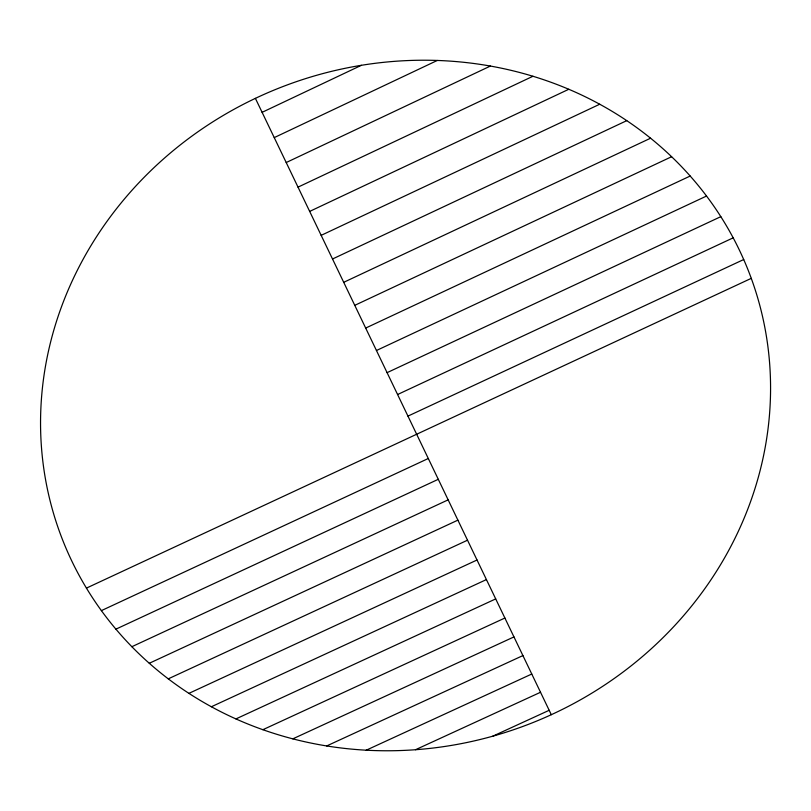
<?xml version="1.0" encoding="UTF-8"?>
<svg xmlns="http://www.w3.org/2000/svg" width="811" height="811" viewBox="0 0 811 811"><rect width="100%" height="100%" fill="white"/><g stroke="black" fill="none" stroke-linecap="round" stroke-linejoin="round"><path stroke-width="1.22" d="M262.105 112.334L361.382 65.306M274.24 137.606L437.311 60.45M286.212 162.535L490.391 66.056M298.022 187.138L532.949 76.264M309.67 211.407L568.785 89.271M321.166 235.352L599.714 104.234M332.52 258.993L626.761 120.646M343.712 282.319L650.574 138.215M354.762 305.341L671.609 156.726M365.68 328.07L690.181 176.038M376.446 350.504L706.533 196.039M387.08 372.654L720.817 216.659M397.583 394.521L733.174 237.836M407.953 416.114L743.707 259.53M86.432 588.107L751.27 278.355A368.356 341.705 -21.1 0 0 131.27 191.061A368.356 341.705 -21.1 0 0 334.142 747.073A368.356 341.705 -21.1 0 0 751.27 278.355M101.385 610.622L428.299 458.499M115.912 629.154L438.285 479.301M131.869 646.702L448.148 499.85M149.295 663.276L457.891 520.145M168.272 678.848L467.521 540.197M188.912 693.364L477.03 560.006M211.377 706.756L486.428 579.581M235.92 718.921L495.703 598.913M262.876 729.707L504.878 618.033M292.822 738.851L513.951 636.919M326.681 745.948L522.913 655.582M366.207 750.205L531.763 674.032M415.496 749.729L540.521 692.27M492.804 736.175L549.179 710.294M255.394 98.354L551.298 714.704"/></g></svg>
